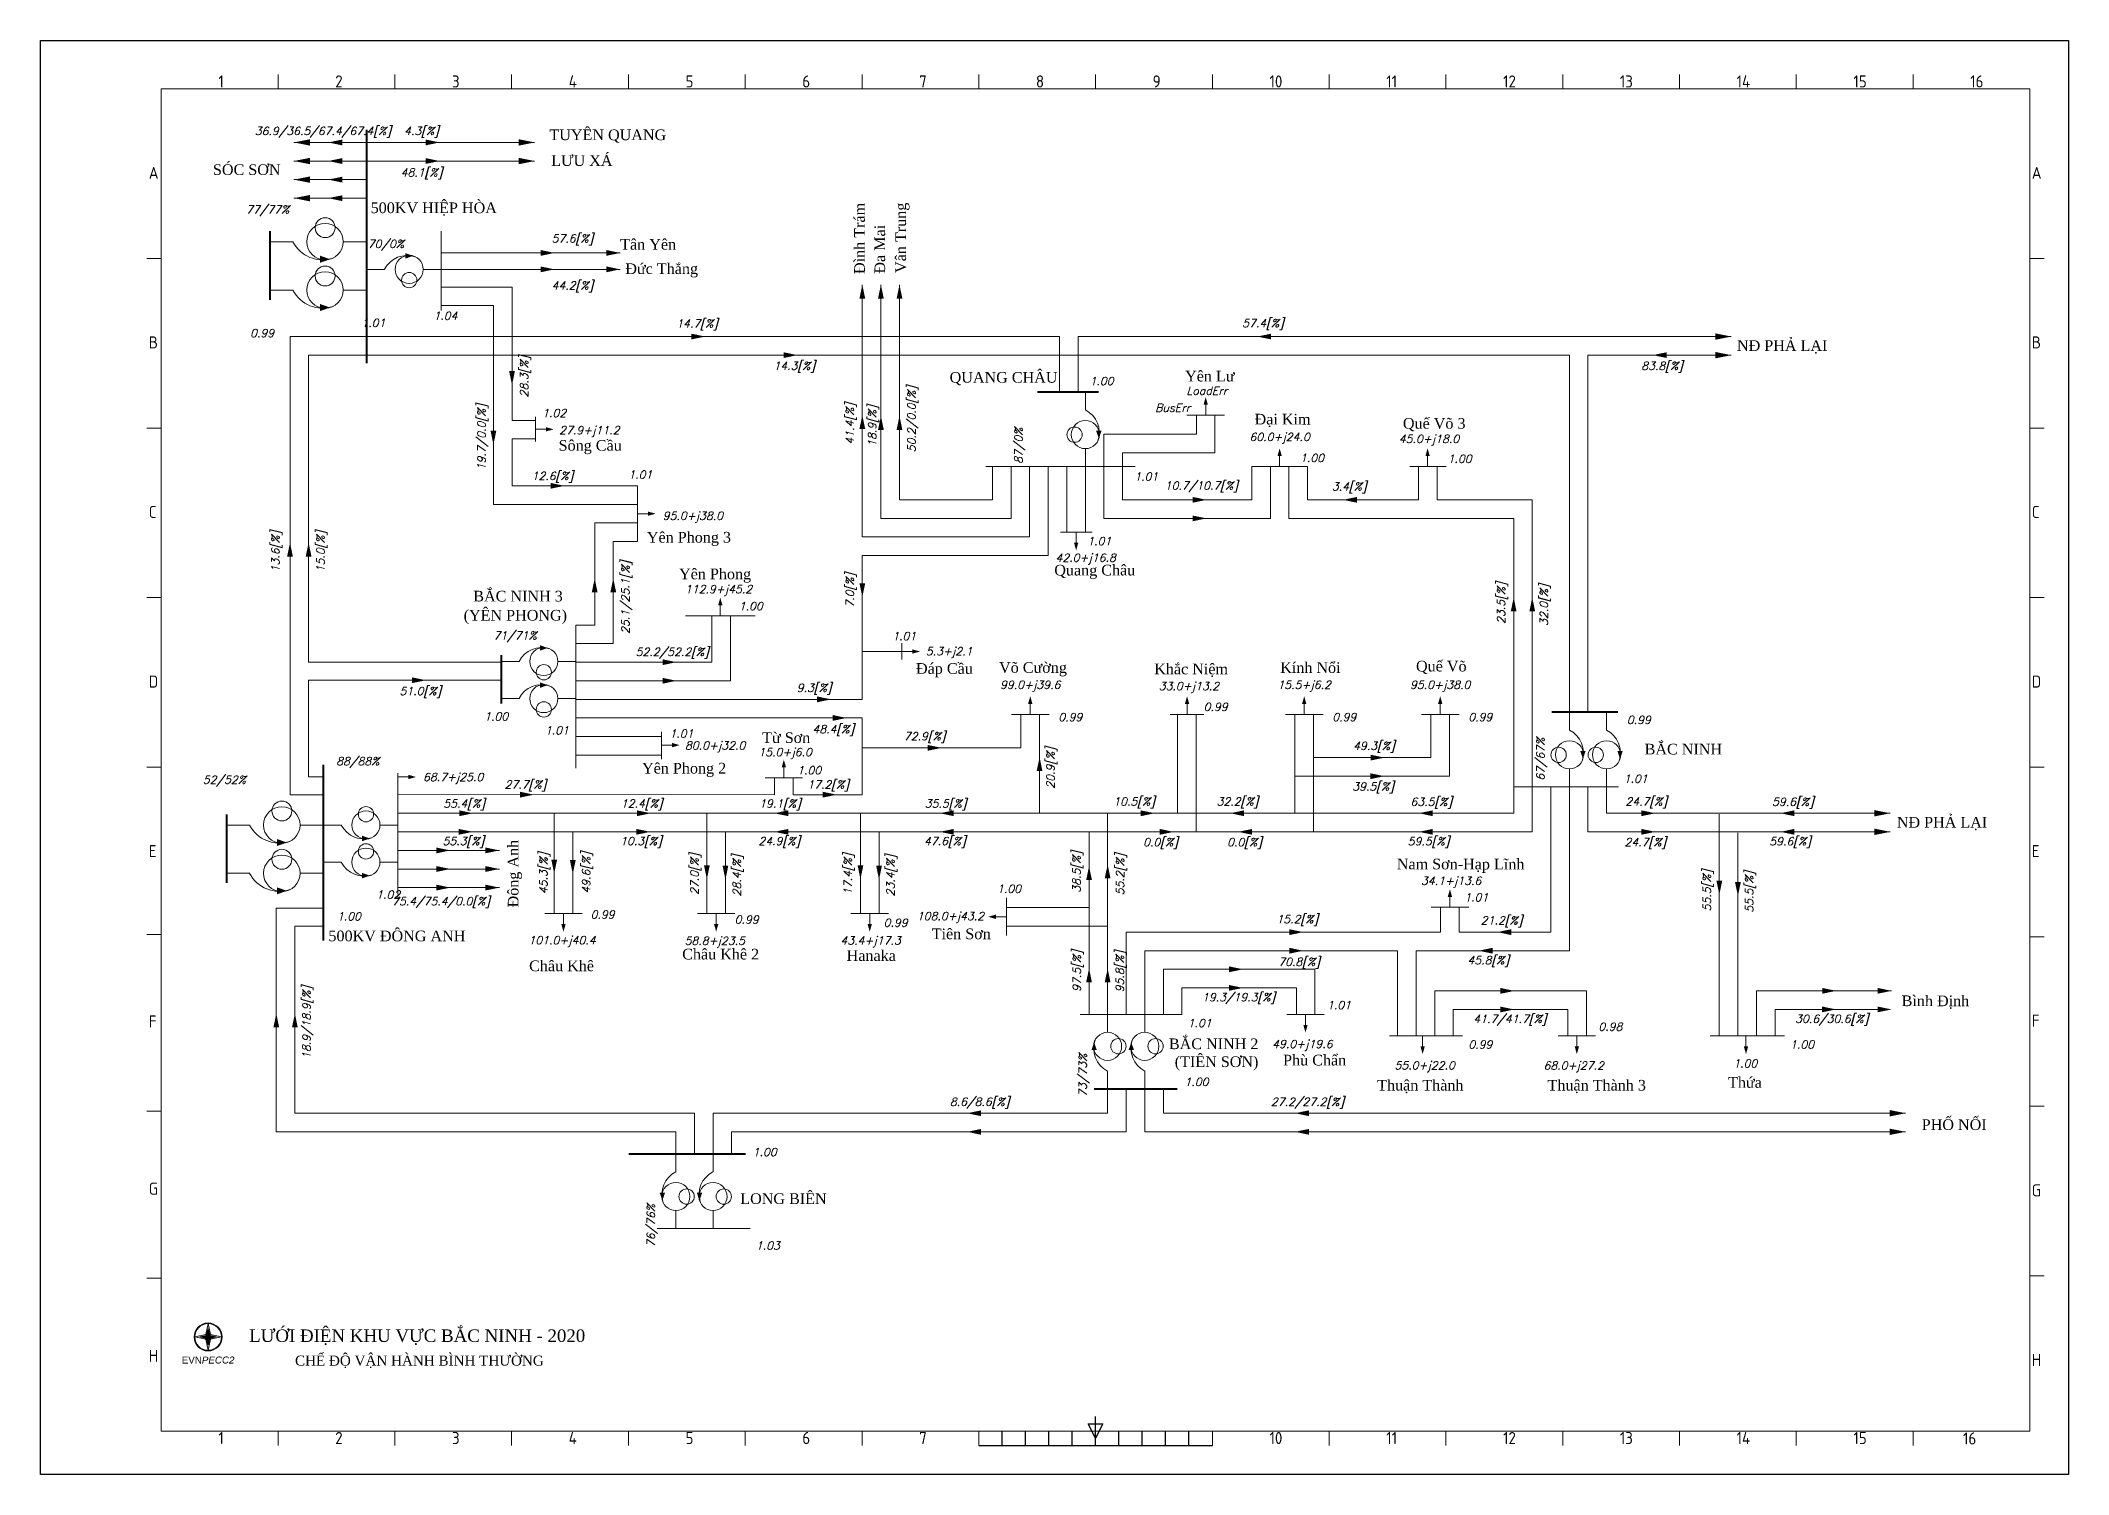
# Model space of a CAD drawing. Header units: millimetres. Extents: x 2783 to 4464, y -473 to 65.
# Drawn here: x 3703 to 4464, y -473 to 65 of the extents above; entities that cross this region are included whole.
import ezdxf
from ezdxf.enums import TextEntityAlignment as Align

# ---------------------------------------------------------------- set-up
doc = ezdxf.new("R2010")
doc.units = ezdxf.units.MM
doc.header["$LTSCALE"] = 6
doc.layers.get('0').update_dxf_attribs({"lineweight": 15})
for name, color, linetype, lineweight in [('00-01-VOLTAGE-TEXT', 6, 'Continuous', 13), ('00-03-PARAMS-TEXT', 2, 'Continuous', 9), ('01-00-110-BUS', 1, 'Continuous', 20), ('01-01-110-BRANCHES-LINE-EXIST', 5, 'Continuous', 9), ('02-00-220-BUS', 1, 'Continuous', 40), ('02-01-220-BRANCH-LINE-EXIST', 3, 'Continuous', 15), ('02-01-500-BRANCH-LINE-EXIST', 6, 'Continuous', 15), ('05-01-500-BUS', 6, 'Continuous', 40), ('10-03-DIRECT', 2, 'Continuous', 13), ('220kV_Line', 4, 'Continuous', 25), ('Logo', 7, 'Continuous', 0)]:
    doc.layers.add(name, color=color, linetype=linetype, lineweight=lineweight)
for name, color, linetype in [('00-02-NAME-TEXT', 4, 'Continuous'), ('KHUNG', 7, 'Continuous'), ('Legend', 7, 'Continuous')]:
    doc.layers.add(name, color=color, linetype=linetype)
doc.styles.add('ISO Proportional', font='isocp.shx')
doc.styles.add('Legend', font='times.ttf', dxfattribs={"height": 2.5})
doc.styles.add('NAME', font='times.ttf', dxfattribs={"height": 2})
doc.styles.add('simptext', font='simplex.shx', dxfattribs={"height": 1})

# ---------------------------------------------------------------- blocks, each defined once
blk = doc.blocks.new('load')
blk.add_line((0, 0), (0, -1.96))
blk.add_lwpolyline([(0, -3.4, 0, 0.81, 0), (0, -1.96, 0.81, 0.81, 0)], format="xyseb")
blk = doc.blocks.new('mba tn')
at = {"ltscale": 4}
for p, q in [((0, 0), (0, -2.85)), ((0, -9.04), (0, -11.88))]:
    blk.add_line(p, q, dxfattribs=at)
blk.add_lwpolyline([(-2.15, -7.41, 0, 0.864, 0), (-2.15, -6.19, 0.864, 0.864, 0)], format="xyseb", dxfattribs=at)
for centre, radius in [((0, -6.79), 2.24), ((1.72, -6.8), 1.22)]:
    blk.add_circle(centre, radius, dxfattribs=at)
blk.add_arc((1.87, -6.48), 4.09, 117.2792, 198.5602, dxfattribs=at)
blk = doc.blocks.new('huong di')
at = {"ltscale": 5}
blk.add_line((0, 0), (2, 0), dxfattribs=at)
blk.add_lwpolyline([(2, 0, 0, 0.8, 0), (0, 0, 0.945, 0.945, 0)], format="xyseb")
blk = doc.blocks.new('mui ten')
at = {"layer": '10-03-DIRECT', "color": 6}
blk.add_lwpolyline([(-1.3, 0, 0, 1.08, 0), (1.3, 0, 1.08, 1.08, 0)], format="xyseb", dxfattribs=at)
blk = doc.blocks.new('khung tv2')
at = {"linetype": 'Continuous', "ltscale": 1.6}
for points in [[(3094.87, -139.66), (3094.87, -137.54)], [(3111.97, -139.66), (3111.97, -137.54)], [(3129.07, -139.66), (3129.07, -137.54)], [(3146.18, -139.66), (3146.18, -137.54)], [(3163.28, -139.66), (3163.28, -137.54)], [(3180.39, -139.66), (3180.39, -137.54)], [(3197.49, -139.66), (3197.49, -137.54)], [(3214.59, -139.66), (3214.59, -137.54)], [(3231.7, -139.66), (3231.7, -137.54)], [(3248.8, -139.66), (3248.8, -137.54)], [(3265.91, -139.66), (3265.91, -137.54)], [(3283.01, -139.66), (3283.01, -137.54)], [(3300.11, -139.66), (3300.11, -137.54)], [(3317.22, -139.66), (3317.22, -137.54)], [(3334.32, -139.66), (3334.32, -137.54)], [(3075.64, -164.5), (3077.76, -164.5)], [(3351.43, -164.5), (3353.55, -164.5)], [(3075.64, -189.34), (3077.76, -189.34)], [(3351.43, -189.34), (3353.55, -189.34)], [(3075.64, -214.18), (3077.76, -214.18)], [(3351.43, -214.18), (3353.55, -214.18)], [(3075.64, -239.01), (3077.76, -239.01)], [(3351.43, -239.01), (3353.55, -239.01)], [(3075.64, -263.5), (3077.76, -263.5)], [(3351.43, -263.85), (3353.55, -263.85)], [(3075.64, -289.4), (3077.76, -289.4)], [(3351.43, -288.69), (3353.55, -288.69)], [(3075.64, -313.88), (3077.76, -313.88)], [(3351.43, -313.53), (3353.55, -313.53)], [(3094.87, -338.37), (3094.87, -336.25)], [(3111.97, -338.37), (3111.97, -336.25)], [(3129.07, -338.37), (3129.07, -336.25)], [(3146.18, -338.37), (3146.18, -336.25)], [(3163.28, -338.37), (3163.28, -336.25)], [(3180.39, -338.37), (3180.39, -336.25)], [(3197.49, -338.37), (3197.49, -336.25)], [(3231.7, -338.37), (3231.7, -336.25)], [(3248.8, -338.37), (3248.8, -336.25)], [(3265.91, -338.37), (3265.91, -336.25)], [(3283.01, -338.37), (3283.01, -336.25)], [(3300.11, -338.37), (3300.11, -336.25)], [(3317.22, -338.37), (3317.22, -336.25)], [(3334.32, -338.37), (3334.32, -336.25)]]:
    blk.add_lwpolyline(points, dxfattribs=at)
blk.add_lwpolyline([(3077.76, -139.66), (3351.43, -139.66), (3351.43, -336.25), (3077.76, -336.25)], close=True, dxfattribs=at)
at = {"layer": 'DEFPOINTS', "linetype": 'Continuous', "ltscale": 1.6}
blk.add_lwpolyline([(3060.08, -132.59), (3357.08, -132.59), (3357.08, -342.61), (3060.08, -342.61)], close=True, dxfattribs=at)
at = {"layer": 'KHUNG'}
for p, q in [((3213.53, -335.18), (3215.66, -335.18)), ((3214.59, -337.31), (3213.53, -335.18)), ((3214.59, -336.25), (3214.59, -334.12)), ((3215.66, -335.18), (3214.59, -337.31))]:
    blk.add_line(p, q, dxfattribs=at)
at = {"layer": 'KHUNG', "ltscale": 1.6}
blk.add_line((3197.49, -338.37), (3231.7, -338.37), dxfattribs=at)
for points in [[(3200.91, -338.37), (3200.91, -336.25)], [(3204.33, -338.37), (3204.33, -336.25)], [(3207.75, -338.37), (3207.75, -336.25)], [(3211.17, -338.37), (3211.17, -336.25)], [(3214.59, -338.37), (3214.59, -336.25)], [(3218.02, -338.37), (3218.02, -336.25)], [(3221.44, -338.37), (3221.44, -336.25)], [(3224.86, -338.37), (3224.86, -336.25)], [(3228.28, -338.37), (3228.28, -336.25)]]:
    blk.add_lwpolyline(points, dxfattribs=at)
at = {"linetype": 'Continuous', "ltscale": 1.6, "style": 'ISO Proportional'}
for s, height, p in [('1', 1.77, (3086.13, -139.46)), ('2', 1.77, (3103.24, -139.46)), ('3', 1.77, (3120.34, -139.46)), ('4', 1.77, (3137.44, -139.46)), ('5', 1.77, (3154.55, -139.46)), ('6', 1.77, (3171.65, -139.46)), ('7', 1.77, (3188.76, -139.46)), ('8', 1.77, (3205.86, -139.46)), ('9', 1.77, (3222.96, -139.46)), ('10', 1.768, (3240.07, -139.46)), ('11', 1.768, (3257.17, -139.46)), ('12', 1.768, (3274.28, -139.46)), ('13', 1.768, (3291.38, -139.46)), ('14', 1.768, (3308.48, -139.46)), ('15', 1.768, (3325.59, -139.46)), ('16', 1.768, (3342.69, -139.46)), ('A', 1.77, (3075.93, -152.85)), ('A', 1.77, (3351.71, -152.85)), ('B', 1.77, (3075.93, -177.69)), ('B', 1.77, (3351.71, -177.69)), ('C', 1.77, (3075.93, -202.52)), ('C', 1.77, (3351.71, -202.52)), ('D', 1.77, (3075.93, -227.36)), ('D', 1.77, (3351.71, -227.36)), ('E', 1.77, (3075.93, -252.2)), ('E', 1.77, (3351.71, -252.2)), ('F', 1.77, (3075.93, -277.16)), ('F', 1.77, (3351.71, -277.04)), ('G', 1.77, (3075.93, -301.64)), ('G', 1.77, (3351.71, -301.88)), ('H', 1.77, (3075.93, -326.13)), ('H', 1.77, (3351.71, -326.72)), ('1', 1.77, (3086.13, -338.16)), ('2', 1.77, (3103.24, -338.16)), ('3', 1.77, (3120.34, -338.16)), ('4', 1.77, (3137.44, -338.16)), ('5', 1.77, (3154.55, -338.16)), ('6', 1.77, (3171.65, -338.16)), ('7', 1.77, (3188.76, -338.16)), ('10', 1.768, (3240.07, -338.16)), ('11', 1.768, (3257.17, -338.16)), ('12', 1.768, (3274.28, -338.16)), ('13', 1.768, (3291.38, -338.16)), ('14', 1.768, (3308.48, -338.16)), ('15', 1.768, (3325.59, -338.16)), ('16', 1.768, (3341.64, -338.22))]:
    blk.add_text(s, height=height, dxfattribs=at).set_placement(p)
blk = doc.blocks.new('Logo PECC2 black')
at = {"layer": 'Logo'}
h = blk.add_hatch(color=7, dxfattribs=at)
h.paths.add_polyline_path([(-63, 0, 1), (63, 0, 1)])
h.paths.add_polyline_path([(60, 0, -1), (-60, 0, -1)], flags=16)
h = blk.add_hatch(color=7, dxfattribs=at)
h.paths.add_polyline_path([(60, 0), (10.6, 10.6), (0, 60), (-10.6, 10.6), (-60, 0), (-10.6, -10.6), (0, -60), (10.6, -10.6)])
h.paths.add_polyline_path([(7.1, -7.1), (0, -36), (-7.1, -7.1), (-36, 0), (-7.1, 7.1), (0, 36), (7.1, 7.1), (36, 0)], flags=16)
h = blk.add_hatch(color=255, dxfattribs=at)
h.paths.add_polyline_path([(36, 0), (7.1, 7.1), (0, 36), (-7.1, 7.1), (-36, 0), (-7.1, -7.1), (0, -36), (7.1, -7.1)])
h.paths.add_polyline_path([(15, 0), (3.5, -3.5), (0, -15), (-3.5, -3.5), (-15, 0), (-3.5, 3.5), (0, 15), (3.5, 3.5)], flags=16)
blk.add_hatch(color=7, dxfattribs=at).paths.add_polyline_path([(3.5, -3.5), (15, 0), (3.5, 3.5), (0, 15), (-3.5, 3.5), (-15, 0), (-3.5, -3.5), (0, -15)])
at = {"layer": 'Logo', "color": 7}
for points in [[(10.6, 10.6), (60, 0), (10.6, -10.6), (0, -60), (-10.6, -10.6), (-60, 0), (-10.6, 10.6), (0, 60)], [(-3.5, 3.5), (0, 15), (3.5, 3.5), (15, 0), (3.5, -3.5), (0, -15), (-3.5, -3.5), (-15, 0)]]:
    blk.add_lwpolyline(points, close=True, dxfattribs=at)
at = {"layer": 'Logo', "color": 255}
blk.add_lwpolyline([(-7.1, 7.1), (0, 36), (7.1, 7.1), (36, 0), (7.1, -7.1), (0, -36), (-7.1, -7.1), (-36, 0)], close=True, dxfattribs=at)
at = {"layer": 'Logo', "color": 7}
for radius in [63, 60]:
    blk.add_circle((0, 0), radius, dxfattribs=at)
at = {"layer": 'Logo', "insert": (0, -104), "char_height": 31.5, "attachment_point": 5}
blk.add_mtext_dynamic_manual_height_columns('{\\fHelvetica-Black|b0|i0|c0|p34;\\C7;EVN\\fHelvetica-Black|b0|i1|c0|p34;PECC2}', width=236.448, gutter_width=100, heights=[0], dxfattribs=at)
blk = doc.blocks.new('5')
at = {"layer": '01-00-110-BUS', "ltscale": 4}
for p, q in [((3853.37, -6.85), (3853.37, -36.62)), ((4133.01, -75.82), (4147.12, -75.82)), ((3888.72, -85.73), (3888.72, -76.52)), ((4113.64, -95.09), (4057.62, -95.1)), ((4157.35, -95.09), (4178.25, -95.09)), ((4216.62, -95.09), (4230.21, -95.09)), ((3926.98, -123.24), (3926.98, -102.33)), ((4085.62, -119.74), (4097.56, -119.74)), ((3944.96, -151.09), (3971.13, -151.09)), ((3903.84, -154.54), (3903.84, -196.35)), ((3903.84, -154.54), (3903.84, -208.2)), ((4026.15, -161.34), (4026.15, -167.41)), ((4067.23, -188.03), (4081.34, -188.03)), ((4126.81, -188.03), (4139.38, -188.03)), ((4169.96, -188.03), (4184.07, -188.03)), ((4220.96, -188.03), (4235.07, -188.03)), ((3936.01, -204.83), (3936.01, -194.65)), ((3837.15, -255.65), (3837.15, -210.12)), ((3974.83, -211.85), (3988.94, -211.85)), ((4294.89, -215.18), (4255.56, -215.19)), ((4065.32, -271), (4065.32, -256.89)), ((3906.31, -262.73), (3892.2, -262.73)), ((3963.55, -262.73), (3949.45, -262.73)), ((4021.15, -262.73), (4007.04, -262.73)), ((4224.61, -260.39), (4238.71, -260.39)), ((4093.03, -300.55), (4131.17, -300.55)), ((4184.55, -300.55), (4170.44, -300.55)), ((4209.06, -308.65), (4236.41, -308.65)), ((4286.3, -308.65), (4272.2, -308.65)), ((4329.29, -308.65), (4357.07, -308.65)), ((3934.42, -380.83), (3969.26, -380.83))]:
    blk.add_line(p, q, dxfattribs=at)
at = {"layer": '01-01-110-BRANCHES-LINE-EXIST', "ltscale": 4}
for p, q in [((3853.37, -14.99), (3920.54, -14.99)), ((3853.37, -21.15), (3879.95, -21.15)), ((3920.54, -21.15), (3879.95, -21.15)), ((3853.37, -27.78), (3879.95, -27.78)), ((3879.95, -77.78), (3879.95, -27.78)), ((4011.31, -26.9), (4011.31, -121.51)), ((4018.28, -26.9), (4018.28, -114.54)), ((4025.25, -26.9), (4025.25, -107.58)), ((3853.37, -34.75), (3872.98, -34.75)), ((3872.98, -109.3), (3872.98, -34.75)), ((4136.58, -75.82), (4136.58, -82.97)), ((4143.55, -75.82), (4143.55, -89.94)), ((3888.72, -77.78), (3879.95, -77.78)), ((4101.91, -95.09), (4101.91, -82.97)), ((4101.91, -82.97), (4136.58, -82.97)), ((3879.95, -102.33), (3879.95, -84.75)), ((3888.72, -84.75), (3879.95, -84.75)), ((4108.88, -89.94), (4108.88, -95.09)), ((4108.88, -89.94), (4143.55, -89.94)), ((4060.1, -95.1), (4060.1, -107.58)), ((4067.07, -95.1), (4067.07, -114.55)), ((4074.04, -95.1), (4074.04, -121.51)), ((4081.01, -95.1), (4081.01, -128.48)), ((4087.97, -95.1), (4087.97, -119.74)), ((4094.94, -95.1), (4094.94, -119.74)), ((4101.91, -95.1), (4101.91, -114.55)), ((4108.88, -107.58), (4108.88, -95.09)), ((4157.35, -95.09), (4157.35, -107.58)), ((4164.32, -95.09), (4164.32, -114.55)), ((4171.29, -95.09), (4171.29, -114.55)), ((4178.25, -95.09), (4178.25, -107.58)), ((4219.85, -95.1), (4219.85, -107.58)), ((4226.82, -95.1), (4226.82, -107.58)), ((3926.98, -102.33), (3879.95, -102.33)), ((3926.98, -109.3), (3872.98, -109.3)), ((4025.25, -107.58), (4060.1, -107.58)), ((4108.88, -107.58), (4157.35, -107.58)), ((4178.25, -107.58), (4219.85, -107.58)), ((4226.82, -107.58), (4262.53, -107.58)), ((4262.52, -215.19), (4262.53, -107.58)), ((3926.98, -116.27), (3910.95, -116.27)), ((3910.95, -154.54), (3910.95, -116.27)), ((4074.04, -121.51), (4011.31, -121.51)), ((4018.28, -121.51), (4011.31, -121.51)), ((4067.07, -114.55), (4018.28, -114.54)), ((4101.91, -114.55), (4164.32, -114.55)), ((4171.29, -114.55), (4219.85, -114.55)), ((4219.85, -114.55), (4255.57, -114.55)), ((4255.56, -215.19), (4255.57, -114.55)), ((3926.98, -123.24), (3917.91, -123.23)), ((3917.92, -161.51), (3917.91, -123.23)), ((4081.01, -128.48), (4011.31, -128.48)), ((4011.31, -128.48), (4011.31, -182.41)), ((3954.88, -151.09), (3954.88, -163.57)), ((3954.88, -168.47), (3954.88, -151.09)), ((3961.85, -175.44), (3961.85, -151.09)), ((3910.95, -154.54), (3903.84, -154.54)), ((3917.92, -161.51), (3903.84, -161.51)), ((4026.15, -164.46), (4011.31, -164.46)), ((3954.88, -168.47), (3903.84, -168.47)), ((3961.85, -175.44), (3903.84, -175.44)), ((4011.31, -182.41), (3903.84, -182.41)), ((4011.31, -189.38), (3903.84, -189.38)), ((4011.31, -189.38), (4011.31, -218.16)), ((4070.8, -188.03), (4070.8, -200.6)), ((4077.77, -188.03), (4077.77, -225.12)), ((4129.47, -188.03), (4129.47, -225.12)), ((4136.44, -188.03), (4136.44, -232.1)), ((4173.53, -188.03), (4173.53, -225.12)), ((4180.5, -188.03), (4180.5, -232.1)), ((4224.53, -188.03), (4224.53, -204.26)), ((4231.5, -188.03), (4231.5, -211.23)), ((3936.01, -196.35), (3903.84, -196.35)), ((3936.01, -203.32), (3903.84, -203.32)), ((4070.8, -200.6), (4011.31, -200.6)), ((4180.5, -204.26), (4224.53, -204.26)), ((3978.4, -211.85), (3978.4, -218.16)), ((3985.37, -211.85), (3985.37, -218.16)), ((4173.53, -211.23), (4231.5, -211.23)), ((3978.4, -218.16), (3837.15, -218.15)), ((4011.31, -218.16), (3985.37, -218.16)), ((4255.56, -215.19), (4255.56, -225.12)), ((4262.52, -215.19), (4262.53, -232.09)), ((4269.49, -215.19), (4269.49, -269.7)), ((4276.46, -215.19), (4276.46, -276.68)), ((4283.43, -215.19), (4283.43, -232.09)), ((4290.4, -215.19), (4290.4, -225.12)), ((4255.56, -225.12), (3837.15, -225.12)), ((3895.77, -262.73), (3895.77, -225.12)), ((3953.02, -262.73), (3953.02, -225.12)), ((4010.61, -262.73), (4010.61, -225.12)), ((4103.3, -300.55), (4103.3, -225.12)), ((4290.4, -225.12), (4396.75, -225.12)), ((4332.68, -225.48), (4332.68, -275.53)), ((4262.53, -232.1), (3837.15, -232.09)), ((3902.74, -262.73), (3902.74, -232.09)), ((3959.98, -262.73), (3959.98, -232.09)), ((4017.58, -262.73), (4017.58, -232.09)), ((4096.33, -300.55), (4096.33, -232.1)), ((4283.43, -232.09), (4396.75, -232.09)), ((4339.65, -232.45), (4339.65, -275.32)), ((3875.22, -239.06), (3837.15, -239.06)), ((3875.22, -246.03), (3837.15, -246.03)), ((3875.22, -253), (3837.15, -253)), ((4065.32, -260.48), (4096.33, -260.47)), ((4228.18, -260.39), (4228.18, -269.71)), ((4235.15, -260.39), (4235.15, -269.71)), ((4065.32, -267.44), (4103.3, -267.44)), ((4110.27, -300.55), (4110.27, -269.71)), ((4110.27, -269.71), (4228.18, -269.71)), ((4235.15, -269.71), (4269.49, -269.7)), ((4117.23, -300.55), (4117.23, -276.68)), ((4117.23, -276.68), (4212.02, -276.68)), ((4212.02, -276.67), (4212.02, -308.65)), ((4218.99, -276.67), (4218.99, -308.65)), ((4218.99, -276.68), (4276.46, -276.68)), ((4332.68, -275.53), (4332.68, -308.65)), ((4339.65, -275.32), (4339.65, -308.65)), ((4124.2, -300.55), (4124.2, -283.64)), ((4124.2, -283.64), (4181.06, -283.64)), ((4181.06, -300.55), (4181.06, -283.64)), ((4131.17, -290.61), (4174.09, -290.6)), ((4131.17, -300.55), (4131.17, -290.61)), ((4174.09, -300.55), (4174.09, -290.6)), ((4225.96, -308.65), (4225.96, -291.74)), ((4225.96, -291.74), (4282.81, -291.74)), ((4282.81, -308.65), (4282.81, -291.74)), ((4346.61, -291.72), (4397.28, -291.72)), ((4346.61, -308.65), (4346.61, -291.74)), ((4232.93, -298.71), (4275.85, -298.7)), ((4232.93, -308.65), (4232.93, -298.71)), ((4275.85, -308.65), (4275.85, -298.7)), ((4353.58, -298.69), (4396.5, -298.68)), ((4353.58, -308.65), (4353.58, -298.71))]:
    blk.add_line(p, q, dxfattribs=at)
at = {"layer": '02-00-220-BUS', "ltscale": 4}
for p, q in [((3825.42, 31.2), (3825.42, -56.35)), ((4099.82, -67.15), (4077.05, -67.15)), ((3875.89, -165.8), (3875.89, -183.93)), ((4294.57, -187.24), (4269.91, -187.24)), ((3809.2, -272.87), (3809.2, -207.02)), ((4098.2, -328.5), (4129.38, -328.5)), ((3923.8, -352.88), (3967.48, -352.88))]:
    blk.add_line(p, q, dxfattribs=at)
at = {"layer": '02-01-220-BRANCH-LINE-EXIST', "ltscale": 4}
for p, q in [((3825.42, 26.44), (3798.19, 26.44)), ((3825.42, 26.44), (3888.43, 26.44)), ((3825.42, 19.47), (3798.19, 19.47)), ((3825.42, 19.47), (3888.43, 19.47)), ((3825.42, 12.5), (3798.19, 12.5)), ((3825.42, 5.54), (3798.19, 5.54)), ((4085.31, -46.35), (3796.7, -46.35)), ((3796.7, -46.35), (3796.7, -218.24)), ((4085.31, -67.15), (4085.31, -46.35)), ((4331.18, -46.35), (4092.27, -46.35)), ((4092.27, -67.15), (4092.27, -46.35)), ((4276.46, -53.32), (3803.67, -53.32)), ((3803.67, -168.47), (3803.67, -53.32)), ((4276.47, -187.24), (4276.46, -53.32)), ((4283.43, -187.24), (4283.43, -53.32)), ((4331.18, -53.32), (4283.43, -53.32)), ((3875.89, -168.47), (3803.67, -168.47)), ((3875.89, -175.24), (3803.67, -175.24)), ((3803.67, -211.48), (3803.67, -175.24)), ((3809.2, -211.48), (3803.67, -211.48)), ((3809.2, -218.24), (3796.7, -218.24)), ((3809.2, -260.74), (3791.56, -260.74)), ((3791.56, -344.6), (3791.56, -260.74)), ((3809.2, -267.5), (3798.53, -267.5)), ((3798.53, -337.63), (3798.53, -267.5)), ((4103.29, -328.5), (4103.29, -337.63)), ((4110.26, -328.5), (4110.26, -344.6)), ((4117.23, -328.5), (4117.23, -344.58)), ((4124.2, -328.5), (4124.2, -337.61)), ((3798.53, -337.63), (3948.36, -337.63)), ((3948.36, -352.88), (3948.36, -337.63)), ((4103.29, -337.63), (3955.32, -337.63)), ((3955.32, -352.88), (3955.32, -337.63)), ((4124.2, -337.61), (4396.52, -337.62)), ((3791.56, -344.6), (3941.39, -344.6)), ((3941.39, -352.88), (3941.39, -344.6)), ((4110.26, -344.6), (3962.29, -344.6)), ((3962.29, -352.88), (3962.29, -344.6)), ((4117.23, -344.58), (4397.18, -344.59))]:
    blk.add_line(p, q, dxfattribs=at)
at = {"layer": '05-01-500-BUS'}
for p, q in [((3789.08, -6.8), (3789.08, -32.57)), ((3772.87, -225.58), (3772.87, -251.25))]:
    blk.add_line(p, q, dxfattribs=at)
at = {"xscale": 2.56038823968629, "yscale": 2.56038823968629, "zscale": 2.56038823968629}
blk.add_blockref('khung tv2', (-4131.84, 404.13), dxfattribs=at)
at = {"layer": '00-01-VOLTAGE-TEXT'}
for p, xscale, yscale, zscale, rotation in [((3813.65, 26.44), 2.006777203199817, 2.006777203199817, 2.006777203199817, 6.832466445e-07), ((3850.18, 26.44), -2.006777203199817, 2.006777203199817, 2.006777203199361, 359.9999993167632), ((3813.65, 19.47), 2.006777203199817, 2.006777203199817, 2.006777203199817, 6.832466445e-07), ((3850.18, 19.47), -2.006777203199817, 2.006777203199817, 2.006777203199361, 359.9999993167632), ((3813.65, 12.5), 2.006777203199817, 2.006777203199817, 2.006777203199817, 6.832466445e-07), ((3813.65, 5.54), 2.006777203199817, 2.006777203199817, 2.006777203199817, 6.832466445e-07), ((3893.3, -14.99), 2.006777203199817, 2.006777203199817, 2.006777203199817, 180.0000006832466), ((3917.93, -14.99), 2.006777203199817, 2.006777203199817, 2.006777203199817, 180.0000006832466), ((3893.3, -21.15), 2.006777203199817, 2.006777203199817, 2.006777203199817, 180.0000006832466), ((3917.93, -21.15), 2.006777203199817, 2.006777203199817, 2.006777203199817, 180.0000006832466), ((4011.31, -29.52), 2.006777203199817, 2.006777203199817, 2.006777203199817, 270.0000013664933), ((4018.28, -29.52), 2.006777203199817, 2.006777203199817, 2.006777203199817, 270.0000013664933), ((4025.25, -29.52), 2.006777203199817, 2.006777203199817, 2.006777203199817, 270.0000013664933), ((3949.76, -46.35), 2.006777203199817, 2.006777203199817, 2.006777203199817, 180.0000006832466), ((4162.01, -46.35), 2.006777203199817, 2.006777203199817, 2.006777203199817, 6.832466445e-07), ((3984.37, -53.32), 2.006777203199817, 2.006777203199817, 2.006777203199817, 180.0000006832466), ((4310.36, -53.32), 2.006777203199817, 2.006777203199817, 2.006777203199817, 6.832466445e-07), ((3879.95, -61.93), 2.006777203199817, 2.006777203199817, 2.006777203199817, 90.00000136649328), ((4011.31, -78.42), 2.006777203199817, 2.006777203199817, 2.006777203199817, 270.0000013664933), ((4018.28, -78.74), 2.006777203199817, 2.006777203199817, 2.006777203199817, 270.0000013664933), ((4025.25, -78.74), 2.006777203199817, 2.006777203199817, 2.006777203199817, 270.0000013664933), ((3872.98, -84.28), 2.006777203199817, 2.006777203199817, 2.006777203199817, 90.00000136649328), ((3897.01, -102.33), 2.006777203199817, 2.006777203199817, 2.006777203199817, 180.0000006832466), ((4137.74, -114.54), 2.006777203199641, 2.006777203199641, 2.006777203199641, 180.0116498951307), ((4137.78, -107.58), 2.006777203199641, 2.006777203199641, 2.006777203199641, 180.0116498951307), ((4194.18, -107.58), 2.006777203200219, 2.006777203200219, 2.006777203200219, 0.0067751830639352), ((3796.7, -126.25), -2.006777203199704, 2.006777203199817, 2.006777203199361, 89.99966987427868), ((3803.67, -126.25), -2.006777203199704, 2.006777203199817, 2.006777203199361, 89.99966987427868), ((3910.95, -139.67), -2.006777203199817, 2.006777203199817, 2.006777203199361, 89.99999863350678), ((3917.92, -139.67), -2.006777203199817, 2.006777203199817, 2.006777203199361, 89.99999863350678), ((4011.31, -141.45), 2.006777203199817, 2.006777203199817, 2.006777203199817, 90.00000136649328), ((4255.56, -146.82), 2.006777203199817, 2.006777203199817, 2.006777203199817, 270.0000013664933), ((4262.53, -146.82), 2.006777203199817, 2.006777203199817, 2.006777203199817, 270.0000013664933), ((3845.08, -175.24), 2.006777203199844, 2.006777203199844, 2.006777203199844, 179.9994356600256), ((3939.01, -168.47), 2.006777203199817, 2.006777203199817, 2.006777203199817, 180.0000006832466), ((3939.01, -175.44), 2.006777203199817, 2.006777203199817, 2.006777203199817, 180.0000006832466), ((3996.98, -182.41), 2.006777203199817, 2.006777203199817, 2.006777203199817, 180.0000006832466), ((4002.81, -189.38), 2.006777203199817, 2.006777203199817, 2.006777203199817, 180.0000006832466), ((4038.44, -200.6), 2.006777203199817, 2.006777203199817, 2.006777203199817, 180.0000006832466), ((4077.77, -206.7), 2.006777203199817, 2.006777203199817, 2.006777203199817, 270.0000013664933), ((4204.51, -204.26), 2.006777203199817, 2.006777203199817, 2.006777203199817, 180.0000006832466), ((4204.47, -211.22), 2.006777203199817, 2.006777203199817, 2.006777203199817, 180.0000006832466), ((3885.58, -218.15), 2.006777203199817, 2.006777203199817, 2.006777203199817, 180.0000006832466), ((3999.08, -218.16), 2.006777203199817, 2.006777203199817, 2.006777203199817, 180.0000006832466), ((3862.81, -225.12), 2.006777203199817, 2.006777203199817, 2.006777203199817, 180.0000006832466), ((3929.4, -225.12), 2.006777203199817, 2.006777203199817, 2.006777203199817, 180.0000006832466), ((3980.92, -225.12), 2.006777203199817, 2.006777203199817, 2.006777203199817, 6.832466445e-07), ((4043.01, -225.12), 2.006777203199817, 2.006777203199817, 2.006777203199817, 6.832466445e-07), ((4118.34, -225.12), 2.006777203199817, 2.006777203199817, 2.006777203199817, 180.0000013664933), ((4151.85, -225.12), 2.006777203199817, 2.006777203199817, 2.006777203199817, 6.832466445e-07), ((4222.62, -225.12), 2.006777203199817, 2.006777203199817, 2.006777203199817, 6.832466445e-07), ((4306.07, -225.12), 2.00677720319973, 2.00677720319973, 2.00677720319973, 179.9733459950458), ((4358.21, -225.12), 2.006777203199817, 2.006777203199817, 2.006777203199817, 6.832466445e-07), ((3862.6, -232.09), 2.006777203199817, 2.006777203199817, 2.006777203199817, 180.0000006832466), ((3929.2, -232.09), 2.006777203199817, 2.006777203199817, 2.006777203199817, 180.0000006832466), ((3980.93, -232.09), 2.006777203199817, 2.006777203199817, 2.006777203199817, 6.832466445e-07), ((4043.01, -232.09), 2.006777203199817, 2.006777203199817, 2.006777203199817, 6.832466445e-07), ((4125.45, -232.1), 2.006777203199651, 2.006777203199651, 2.006777203199651, 179.9997633600454), ((4154.85, -232.1), 2.006777203199817, 2.006777203199817, 2.006777203199817, 6.832466445e-07), ((4222.62, -232.09), 2.006777203199817, 2.006777203199817, 2.006777203199817, 6.832466445e-07), ((4306.07, -232.09), 2.00677720319973, 2.00677720319973, 2.00677720319973, 179.9733459950458), ((4358.21, -232.09), 2.006777203199817, 2.006777203199817, 2.006777203199817, 6.832466445e-07), ((3854.21, -239.06), 2.006777203199817, 2.006777203199817, 2.006777203199817, 180.0000006832466), ((3872.6, -239.06), 2.006777203199817, 2.006777203199817, 2.006777203199817, 180.0000006832466), ((3895.77, -245.13), 2.006777203199817, 2.006777203199817, 2.006777203199817, 90.00000136649328), ((3902.74, -245.3), 2.006777203199817, 2.006777203199817, 2.006777203199817, 90.00000136649328), ((4103.3, -246.91), 2.006777203199817, 2.006777203199817, 2.006777203199817, 270.0000013664933), ((3854.21, -246.03), 2.006777203199817, 2.006777203199817, 2.006777203199817, 180.0000006832466), ((3872.6, -246.03), 2.006777203199817, 2.006777203199817, 2.006777203199817, 180.0000006832466), ((3953.02, -247.23), 2.006777203199817, 2.006777203199817, 2.006777203199817, 90.00000136649328), ((3959.98, -247.41), 2.006777203199817, 2.006777203199817, 2.006777203199817, 90.00000136649328), ((4010.61, -247.23), 2.006777203199817, 2.006777203199817, 2.006777203199817, 90.00000136649328), ((4017.58, -247.41), 2.006777203199817, 2.006777203199817, 2.006777203199817, 90.00000136649328), ((4096.33, -247.59), 2.006777203199817, 2.006777203199817, 2.006777203199817, 270.0000013664933), ((4332.68, -253.02), 2.006777203199817, 2.006777203199817, 2.006777203199817, 90.00000136649328), ((4339.65, -253.56), 2.006777203199817, 2.006777203199817, 2.006777203199817, 90.00000136649328), ((3854.21, -253), 2.006777203199817, 2.006777203199817, 2.006777203199817, 180.0000006832466), ((3872.6, -253), 2.006777203199817, 2.006777203199817, 2.006777203199817, 180.0000006832466), ((4174.1, -269.71), 2.006777203199817, 2.006777203199817, 2.006777203199817, 180.0000006832466), ((4252.03, -269.7), 2.006777203199817, 2.006777203199817, 2.006777203199817, 6.832466445e-07), ((4174.06, -276.68), 2.006777203199817, 2.006777203199817, 2.006777203199817, 180.0000006832466), ((4245.03, -276.67), 2.006777203199817, 2.006777203199817, 2.006777203199817, 6.832466445e-07), ((4096.33, -285.92), 2.006777203199817, 2.006777203199817, 2.006777203199817, 270.0000013664933), ((4103.3, -285.92), 2.006777203199817, 2.006777203199817, 2.006777203199817, 270.0000013664933), ((4151.46, -283.64), 2.006777203199817, 2.006777203199817, 2.006777203199817, 180.0000006832466), ((4151.42, -290.61), 2.006777203199817, 2.006777203199817, 2.006777203199817, 180.0000006832466), ((4253.22, -291.74), 2.006777203199817, 2.006777203199817, 2.006777203199817, 180.0000006832466), ((4373.87, -291.72), 2.006777203199817, 2.006777203199817, 2.006777203199817, 180.0000006832466), ((4394.66, -291.72), 2.006777203199817, 2.006777203199817, 2.006777203199817, 180.0000006832466), ((3791.56, -302.84), -2.006777203199704, 2.006777203199817, 2.006777203199361, 89.99966987427868), ((3798.53, -302.84), -2.006777203199704, 2.006777203199817, 2.006777203199361, 89.99966987427868), ((4253.18, -298.71), 2.006777203199817, 2.006777203199817, 2.006777203199817, 180.0000006832466), ((4373.83, -298.69), 2.006777203199817, 2.006777203199817, 2.006777203199817, 180.0000006832466), ((4394.62, -298.69), 2.006777203199817, 2.006777203199817, 2.006777203199817, 180.0000006832466), ((4053.24, -337.63), 2.006777203199817, 2.006777203199817, 2.006777203199817, 6.832466445e-07), ((4176.2, -337.62), 2.006777203199817, 2.006777203199817, 2.006777203199817, 6.832466445e-07), ((4053.24, -344.6), 2.006777203199817, 2.006777203199817, 2.006777203199817, 6.832466445e-07), ((4176.2, -344.59), 2.006777203199817, 2.006777203199817, 2.006777203199817, 6.832466445e-07)]:
    blk.add_blockref('mui ten', p, dxfattribs=dict(at, xscale=xscale, yscale=yscale, zscale=zscale, rotation=rotation))
at = {"layer": '00-01-VOLTAGE-TEXT', "ltscale": 10}
for p, xscale, yscale, zscale, rotation in [((4140.07, -75.82), 2.000000000000006, 2.000000000000006, 2.000000000000006, 180.0000050089634), ((3888.72, -81.14), -2, 2, 2, 90), ((4167.8, -95.09), 2.000000000000006, 2.000000000000006, 2.000000000000006, 180.0000050089634), ((4223.29, -95.09), 2.000000000000006, 2.000000000000006, 2.000000000000006, 180.0000050089634), ((3926.98, -112.78), -2, 2, 2, 90), ((3958.05, -151.09), 2.000000000000006, 2.000000000000006, 2.000000000000006, 180.0000050089634), ((4026.15, -164.46), 2.000000000000006, 2.000000000000006, 2.000000000000006, 90.00000500896343), ((4074.28, -188.03), 2.000000000000006, 2.000000000000006, 2.000000000000006, 180.0000050089634), ((4133.09, -188.03), 2.000000000000006, 2.000000000000006, 2.000000000000006, 180.0000050089634), ((4177.01, -188.03), 2.000000000000006, 2.000000000000006, 2.000000000000006, 180.0000050089634), ((4228.01, -188.03), 2.000000000000006, 2.000000000000006, 2.000000000000006, 180.0000050089634), ((3936.01, -199.57), -1.999999999999943, 2, 2, 90), ((3981.88, -211.85), 2.000000000000006, 2.000000000000006, 2.000000000000006, 180.0000050089634), ((3837.15, -211.52), 2.000000000000006, 2.000000000000006, 2.000000000000006, 90.00000500896343), ((4231.66, -260.39), 2.000000000000006, 2.000000000000006, 2.000000000000006, 180.0000050089634), ((3899.25, -262.73), 2.000000000000006, 2.000000000000006, 2.000000000000006, 5.008963459e-06), ((3956.5, -262.73), 2.000000000000006, 2.000000000000006, 2.000000000000006, 5.008963459e-06), ((4014.09, -262.73), 2.000000000000006, 2.000000000000006, 2.000000000000006, 5.008963459e-06), ((4065.32, -263.95), 2.000000000000006, 2.000000000000006, 2.000000000000006, 270.0000050089634), ((4177.49, -300.55), 2.000000000000006, 2.000000000000006, 2.000000000000006, 5.008963459e-06), ((4221.42, -308.65), -1.999999999999988, 1.999999999999993, 2, 0.0016009944988937), ((4279.25, -308.65), 2.000000000000006, 2.000000000000006, 2.000000000000006, 5.008963459e-06), ((4342.68, -308.65), -1.999999999999988, 2, 2, 0.0016009944988937)]:
    blk.add_blockref('load', p, dxfattribs=dict(at, xscale=xscale, yscale=yscale, zscale=zscale, rotation=rotation))
at = {"layer": '00-01-VOLTAGE-TEXT', "ltscale": 10, "xscale": -2, "yscale": 2, "zscale": 2}
blk.add_blockref('load', (4091.5, -119.74), dxfattribs=at)
at = {"layer": '01-01-110-BRANCHES-LINE-EXIST', "ltscale": 4, "yscale": 3, "zscale": 3}
for p, xscale in [((3804.19, 26.44), -3), ((3882.43, 26.44), 3), ((3804.19, 19.47), -3), ((3882.43, 19.47), 3), ((3804.19, 12.5), -3), ((3804.19, 5.54), -3)]:
    blk.add_blockref('huong di', p, dxfattribs=dict(at, xscale=xscale))
at = {"layer": '01-01-110-BRANCHES-LINE-EXIST', "ltscale": 4, "xscale": -3, "yscale": 3, "zscale": 3, "rotation": 180}
for p in [(4331.18, -46.36), (4331.18, -53.32), (4390.75, -225.12), (4390.75, -232.09), (4396.52, -337.62), (4396.52, -344.58)]:
    blk.add_blockref('huong di', p, dxfattribs=at)
at = {"layer": '02-01-220-BRANCH-LINE-EXIST', "ltscale": 4, "zscale": 2.351691961288451}
for p, xscale, yscale, rotation in [((3825.42, -21.15), -2.351806640625002, 2.351806640625, 90.00000250448691), ((4094.95, -67.15), -2.351806640625002, 2.351806640625, 2.5044869378e-06), ((3875.89, -168.19), -2.351806640625002, 2.351806640625, 90.00000250448691), ((3875.89, -182.13), -2.351806640625002, 2.351806640625, 90.00000250448691), ((4276.47, -187.24), -2.351806640625002, 2.351806640625, 2.5044869378e-06), ((4290.4, -187.24), -2.351806640625002, 2.351806640625, 2.5044869378e-06), ((3809.2, -229.53), 2.351806640625002, 2.351806640625002, 89.9999974955131), ((3809.2, -243.46), 2.351806640625002, 2.351806640625002, 89.9999974955131), ((4103.29, -328.5), -2.351806640625002, 2.351806640625, 180.0000025044869), ((4117.23, -328.5), -2.351806640625002, 2.351806640625, 180.0000025044869), ((3941.39, -352.88), 2.351806640625002, 2.351806640625002, 359.9999974955131), ((3955.32, -352.88), 2.351806640625002, 2.351806640625002, 359.9999974955131)]:
    blk.add_blockref('mba tn', p, dxfattribs=dict(at, xscale=xscale, yscale=yscale, rotation=rotation))
at = {"layer": '02-01-500-BRANCH-LINE-EXIST', "ltscale": 4, "xscale": 3.057348632812479, "yscale": 3.057348632812479, "zscale": 3.057199549674986, "rotation": 89.99999749550967}
for p in [(3789.08, -10.78), (3789.08, -28.9), (3772.87, -229.53), (3772.87, -247.64)]:
    blk.add_blockref('mba tn', p, dxfattribs=at)
at = {"layer": '220kV_Line', "xscale": 0.0833333333334849, "yscale": 0.0833333333334849, "zscale": 0.0833333333334849}
blk.add_blockref('Logo PECC2 black', (3765.99, -421.52), dxfattribs=at)
at = {"layer": '00-01-VOLTAGE-TEXT', "style": 'simptext', "oblique": 15}
for s, p in [('1.04', (3859.5, -37.02)), ('0.99', (3790.75, -43.55)), ('1.01', (3832.49, -39.71)), ('1.00', (4105.53, -61.53)), ('1.02', (3900.27, -73.53)), ('BusErr', (4134.28, -71.54)), ('1.00', (4184.43, -90.38)), ('1.00', (4239.8, -90.67)), ('1.01', (3932.58, -96.64)), ('1.01', (4122.29, -97.39)), ('1.01', (4104.68, -121.55)), ('1.00', (3973.98, -145.96)), ('1.01', (4031.54, -157.17)), ('1.00', (3878.51, -187.31)), ('0.99', (4093.8, -187.57)), ('0.99', (4148.31, -183.72)), ('0.99', (4196.53, -187.57)), ('0.99', (4247.53, -187.57)), ('0.99', (4307.01, -188.6)), ('1.01', (3901.28, -192.53)), ('1.01', (3948, -193.73)), ('1.00', (3995.87, -207.51)), ('1.01', (4305.83, -210.66)), ('1.02', (3838.02, -254.14)), ('1.00', (4070.84, -251.94)), ('1.01', (4246.04, -255.17)), ('1.00', (3823.3, -262.28)), ('0.99', (3918.41, -261.63)), ('0.99', (3972.44, -263.49)), ('0.99', (4028.32, -264.66)), ('1.01', (4194.57, -295.57)), ('1.01', (4142.3, -302.29)), ('0.98', (4296.33, -303.67)), ('0.99', (4247.54, -310.38)), ('1.00', (4368.2, -310.38)), ('1.00', (4141.13, -324.34)), ('1.00', (3979.22, -350.67)), ('1.03', (3980.4, -385.78))]:
    blk.add_text(s, height=3, dxfattribs=at).set_placement(p, align=Align.TOP_RIGHT)
blk.add_text('1.00', height=3, rotation=0.00161, dxfattribs=at).set_placement((4346.91, -317.44), align=Align.TOP_RIGHT)
at = {"layer": '00-02-NAME-TEXT', "ltscale": 4, "style": 'NAME'}
for s, p in [('TUYÊN QUANG', (3937.77, 29.3)), ('LƯU XÁ', (3917.63, 19.64)), ('SÓC SƠN ', (3794.66, 16.24)), ('500KV HIỆP HÒA', (3874.27, 1.94)), ('NĐ PHẢ LẠI', (4373.21, -49.74)), ('BẮC NINH 3', (3898.99, -143.7)), ('(YÊN PHONG)', (3900.58, -150.87)), ('BẮC NINH', (4333.7, -201.07)), ('NĐ PHẢ LẠI', (4433.15, -228.51)), ('500KV ĐÔNG ANH', (3862.46, -271.13)), ('BẮC NINH 2', (4159.84, -311.59)), ('(TIÊN SƠN)', (4159.84, -318.29)), ('PHỐ NỐI', (4432.92, -341.9)), ('LONG BIÊN', (3997.93, -369.65))]:
    blk.add_text(s, height=4, dxfattribs=at).set_placement(p, align=Align.MIDDLE_RIGHT)
for s, rotation, p in [('Đình Trám ', 90, (4012.25, -22.9)), ('Vân Trung', 90, (4027.71, -22.48)), ('Đa Mai', 90, (4019.87, -22.76)), ('Tân Yên', 0.04138, (3920.52, -13.77)), ('Đức Thắng', 0.04138, (3922.44, -22.9)), ('QUANG CHÂU', 359.95862, (4044.05, -63.64)), ('Yên Lư', 0.04138, (4132.35, -63.19)), ('Đại Kim', 359.95862, (4158.39, -79.32)), ('Quế Võ 3', 359.95862, (4214.02, -80.89)), ('Sông Cầu', 0.04138, (3897.43, -89.17)), ('Yên Phong 3', 0.04138, (3930.52, -123.63)), ('Yên Phong', 0.04138, (3942.59, -137.37)), ('Quang Châu', 0.04138, (4083.3, -135.96)), ('Đáp Cầu', 359.95862, (4031.43, -172.82)), ('Võ Cường', 359.95862, (4062.59, -172.45)), ('Khắc Niệm', 359.95862, (4120.76, -172.99)), ('Kính Nổi', 359.95862, (4168, -172.48)), ('Quế Võ', 359.95862, (4218.94, -171.94)), ('Từ Sơn', 359.95862, (3973.75, -198.77)), ('Yên Phong 2', 0.04138, (3928.71, -210.24)), ('Đông Anh', 90, (3882.37, -260.44)), ('Nam Sơn-Hạp Lĩnh', 359.95862, (4211.75, -246.15)), ('Tiên Sơn', 359.95862, (4037.34, -272.34)), ('Châu Khê', 359.95862, (3886.36, -284.34)), ('Châu Khê 2', 359.95862, (3943.76, -279.94)), ('Hanaka', 359.95862, (4005.44, -280.48)), ('Bình Định', 359.95862, (4401.05, -297.46)), ('Phù Chẩn', 359.95862, (4169.1, -319.69)), ('Thuận Thành', 359.95862, (4204.37, -329.1)), ('Thuận Thành 3', 359.95862, (4268.25, -329.1)), ('Thứa', 359.95862, (4335.96, -328.06))]:
    blk.add_text(s, height=4, rotation=rotation, dxfattribs=at).set_placement(p)
at = {"layer": '00-03-PARAMS-TEXT', "style": 'simptext', "oblique": 15}
for s, p in [('36.9/36.5/67.4/67.4[%]', (3809.05, 30.74)), ('4.3[%]', (3846.04, 30.74)), ('48.1[%]', (3846.04, 15.2)), ('57.6[%]', (3902.65, -9.54)), ('44.2[%]', (3902.65, -27.17)), ('14.7[%]', (3949.38, -41.47)), ('57.4[%]', (4161.59, -41.33)), ('14.3[%]', (3985.82, -57.27)), ('83.8[%]', (4311.24, -57.37)), ('12.6[%]', (3895.15, -98.63)), ('10.7/10.7[%]', (4138.47, -102.26)), ('3.4[%]', (4193.93, -102.55)), ('52.2/52.2[%]', (3940.06, -164.61)), ('51.0[%]', (3845.62, -179.28)), ('9.3[%]', (3993.29, -178.08)), ('48.4[%]', (4000.47, -193.59)), ('72.9[%]', (4034.75, -196.27)), ('49.3[%]', (4203.21, -199.83)), ('27.7[%]', (3885.02, -214.35)), ('17.2[%]', (3998.52, -214.35)), ('55.4[%]', (3862.02, -221.49)), ('12.4[%]', (3928.61, -221.49)), ('19.1[%]', (3980.46, -221.49)), ('35.5[%]', (4042.55, -221.49)), ('10.5[%]', (4113.26, -220.71)), ('32.2[%]', (4152.01, -220.71)), ('39.5[%]', (4202.88, -215.08)), ('63.5[%]', (4224.71, -220.83)), ('24.7[%]', (4305.31, -220.7)), ('59.6[%]', (4360.3, -220.83)), ('55.3[%]', (3861.75, -235.54)), ('10.3[%]', (3928.35, -235.54)), ('24.9[%]', (3980.2, -235.54)), ('47.6[%]', (4042.29, -235.54)), ('0.0[%]', (4123.17, -235.96)), ('0.0[%]', (4154.68, -235.96)), ('59.5[%]', (4223.67, -235.64)), ('24.7[%]', (4304.98, -235.95)), ('59.6[%]', (4359.26, -235.65)), ('75.4/75.4/0.0[%]', (3853.36, -258.12)), ('15.2[%]', (4174.47, -264.83)), ('21.2[%]', (4251.09, -265.28)), ('70.8[%]', (4175.13, -280.85)), ('45.8[%]', (4246.08, -280.23)), ('19.3/19.3[%]', (4152.45, -294.13)), ('41.7/41.7[%]', (4254.2, -302.23)), ('30.6/30.6[%]', (4374.86, -302.21)), ('8.6/8.6[%]', (4055.33, -333.33)), ('27.2/27.2[%]', (4178.29, -333.32))]:
    blk.add_text(s, height=3, dxfattribs=at).set_placement(p, align=Align.MIDDLE_CENTER)
for s, p in [('77/77%', (3780.23, 1.29)), ('70/0%', (3825.85, -11.61)), ('71/71%', (3873.02, -158.46)), ('88/88%', (3814.03, -205.63)), ('52/52%', (3764.01, -212.53))]:
    blk.add_text(s, height=3, dxfattribs=at).set_placement(p, align=Align.MIDDLE_LEFT)
for s, rotation, p in [('28.3[%]', 90, (3886.88, -61.32)), ('50.2/0.0[%]', 90, (4032.19, -77.27)), ('19.7/0.0[%]', 90, (3870.88, -84.07)), ('41.4[%]', 90, (4009.05, -79.04)), ('18.9[%]', 90, (4017.43, -79.89)), ('25.1/25.1[%]', 90, (3924.86, -144.12)), ('7.0[%]', 90, (4009.05, -141.45)), ('23.5[%]', 90, (4253.21, -146.29)), ('32.0[%]', 90, (4269.33, -147.03)), ('20.9[%]', 90, (4084.25, -208.09)), ('45.3[%]', 90, (3894.1, -247.62)), ('49.6[%]', 90, (3910.12, -247.43)), ('27.0[%]', 90, (3950.75, -247.94)), ('28.4[%]', 90, (3966.65, -248.45)), ('17.4[%]', 90, (4008.34, -247.94)), ('23.4[%]', 90, (4024.24, -248.45)), ('38.5[%]', 90, (4094.03, -247.08)), ('55.2[%]', 90, (4110.35, -248.05)), ('55.5[%]', 90, (4330.41, -254.08)), ('55.5[%]', 90, (4346.31, -254.6)), ('97.5[%]', 90, (4094.14, -284.28)), ('95.8[%]', 90, (4110.24, -284.45)), ('55.0+j22.0', 0.00161, (4222.2, -322.06))]:
    blk.add_text(s, height=3, rotation=rotation, dxfattribs=at).set_placement(p, align=Align.BOTTOM_CENTER)
for s, p in [('LoadErr', (4140.53, -69.09)), ('27.9+j11.2', (3908.95, -83.87)), ('60.0+j24.0', (4167.8, -86.41)), ('45.0+j18.0', (4223.81, -87.12)), ('95.0+j38.0', (3947.78, -115.96)), ('42.0+j16.8', (4095.06, -131.68)), ('112.9+j45.2', (3957.39, -143.49)), ('5.3+j2.1', (4043.86, -166.79)), ('99.0+j39.6', (4074.28, -179.34)), ('33.0+j13.2', (4133.78, -179.83)), ('15.5+j6.2', (4177.01, -179.34)), ('95.0+j38.0', (4228.01, -179.34)), ('80.0+j32.0', (3956.13, -202.09)), ('15.0+j6.0', (3982.36, -204.59)), ('68.7+j25.0', (3857.87, -213.94)), ('34.1+j13.6', (4232.12, -252.85)), ('108.0+j43.2', (4044.37, -266.09)), ('101.0+j40.4', (3898.72, -275.16)), ('58.8+j23.5', (3955.97, -275.34)), ('43.4+j17.3', (4014.42, -275.22)), ('49.0+j19.6', (4176.32, -314.06)), ('68.0+j27.2', (4278.08, -322.15))]:
    blk.add_text(s, height=3, dxfattribs=at).set_placement(p, align=Align.BOTTOM_CENTER)
for s, p in [('87/0%', (4069.91, -94.09)), ('67/67%', (4265.59, -212.94)), ('73/73%', (4093.95, -331.46)), ('76/76%', (3932.05, -387.84))]:
    blk.add_text(s, height=3, rotation=90, dxfattribs=at).set_placement(p, align=Align.MIDDLE_LEFT)
for s, p in [('13.6[%]', (3791.2, -126.94)), ('15.0[%]', (3808.16, -126.94)), ('18.9/18.9[%]', (3802.91, -303.54))]:
    blk.add_text(s, height=3, rotation=90, dxfattribs=at).set_placement(p, align=Align.MIDDLE_CENTER)
at = {"layer": 'Legend', "style": 'Legend'}
for s, height, p in [('LƯỚI ĐIỆN KHU VỰC BẮC NINH - 2020', 4.6875, (3844.4, -423.39)), ('CHẾ ĐỘ VẬN HÀNH BÌNH THƯỜNG', 3.75, (3845.21, -432.26))]:
    blk.add_text(s, height=height, dxfattribs=at).set_placement(p, align=Align.CENTER)

msp = doc.modelspace()

# ---------------------------------------------------------------- block references
msp.add_blockref('5', (0, 0))

doc.saveas('drawing.dxf')
